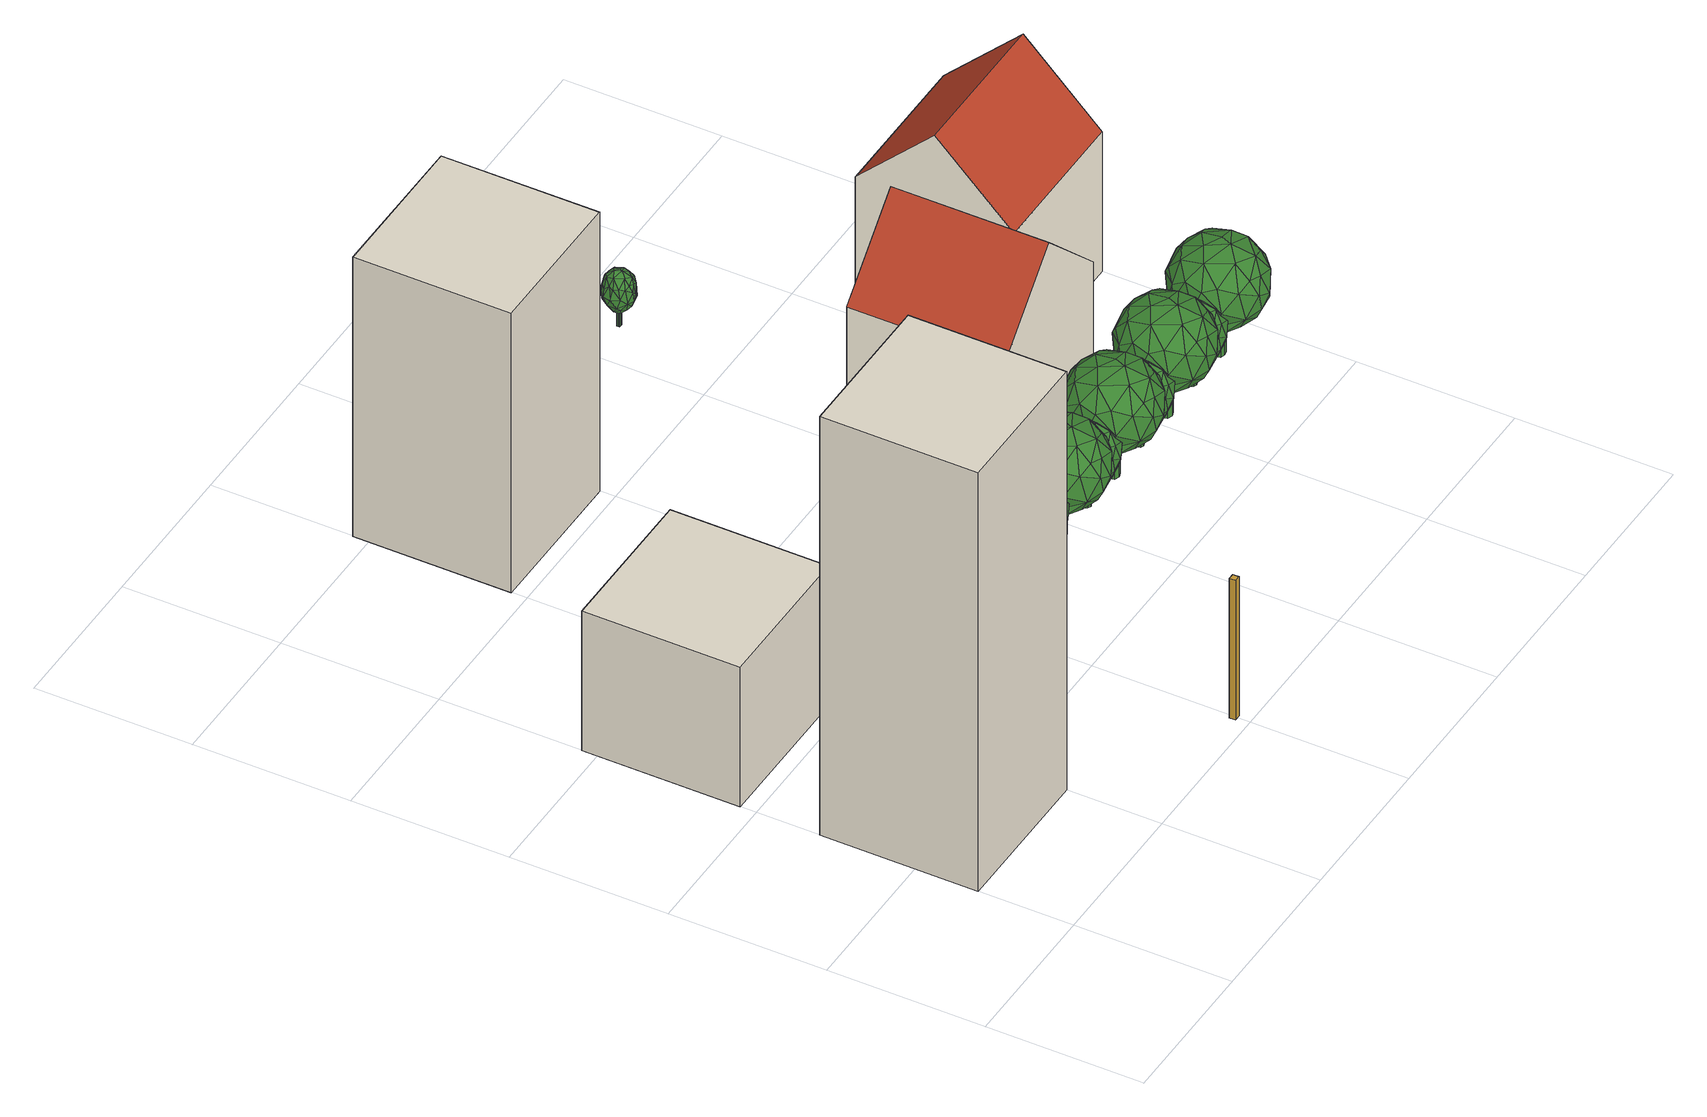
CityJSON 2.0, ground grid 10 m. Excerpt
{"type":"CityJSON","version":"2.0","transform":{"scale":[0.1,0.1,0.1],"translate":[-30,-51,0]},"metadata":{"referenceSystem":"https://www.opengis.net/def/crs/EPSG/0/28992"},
"CityObjects":{
"building1":{"type":"Building","attributes":{"description":"This is a simple, primastic building meant to provide shadowing and occlusions","name":"Box building 23"},"geometry":[{"type":"Solid","lod":"1","boundaries":[[[[0,1,2,3]],[[2,4,5,3]],[[1,6,4,2]],[[0,7,6,1]],[[3,5,7,0]],[[4,6,7,5]]]]}]},
"building2":{"type":"Building","attributes":{"description":"This is a simple, primastic building meant to provide shadowing and occlusions","name":"Box building 22"},"geometry":[{"type":"Solid","lod":"1","boundaries":[[[[8,9,10,11]],[[10,12,13,11]],[[9,14,12,10]],[[8,15,14,9]],[[11,13,15,8]],[[12,14,15,13]]]]}]},
"cityfurniture1":{"type":"CityFurniture","attributes":{"description":"Pole upon which WeatherStation 1 is placed","name":"Weather station pole 1","class":"Pole","function":"Mounting Pole","usage":"Mounting Pole"},"geometry":[{"type":"MultiSurface","lod":"1","boundaries":[[[16,17,18,19]],[[18,20,21,19]],[[17,22,20,18]],[[16,23,22,17]],[[19,21,23,16]],[[20,22,23,21]]]}]},
"building3":{"type":"Building","attributes":{"description":"This is a simple, primastic building meant to provide shadowing and occlusions","name":"Box building 21"},"geometry":[{"type":"Solid","lod":"1","boundaries":[[[[24,25,26,27]],[[26,28,29,27]],[[25,30,28,26]],[[24,31,30,25]],[[27,29,31,24]],[[28,30,31,29]]]]}]},
"tree1":{"type":"SolitaryVegetationObject","attributes":{"name":"Alderaan Tree 21","species":"Platanus occidentalis","height":6,"crownDiameter":4},"geometry":[{"type":"MultiSurface","lod":"3","boundaries":[[[32,33,34,35,36,37,38,39]],[[38,40,41,39]],[[37,42,40,38]],[[36,43,42,37]],[[35,44,43,36]],[[34,45,44,35]],[[33,46,45,34]],[[32,47,46,33]],[[39,41,47,32]],[[40,42,43,44,45,46,47,41]],[[48,49,50]],[[51,52,53]],[[54,55,56]],[[57,58,59]],[[48,60,49]],[[50,49,61]],[[62,48,50]],[[63,61,49]],[[64,49,60]],[[51,65,52]],[[53,52,55]],[[66,54,67]],[[68,62,69]],[[70,69,71]],[[72,68,70]],[[73,71,69]],[[74,69,62]],[[75,76,73]],[[77,78,58]],[[79,58,66]],[[80,77,79]],[[57,66,58]],[[59,58,78]],[[81,57,59]],[[82,75,83]],[[84,82,80]],[[85,83,75]],[[86,72,87]],[[88,87,81]],[[60,86,88]],[[89,87,72]],[[90,91,89]],[[92,93,75]],[[62,50,74]],[[94,61,95]],[[80,96,77]],[[86,60,48]],[[64,60,97]],[[59,97,81]],[[78,98,59]],[[99,65,51]],[[100,84,80]],[[66,67,100]],[[53,90,101]],[[70,101,72]],[[71,102,70]],[[91,90,54]],[[57,54,66]],[[85,103,83]],[[50,104,92]],[[77,96,105]],[[106,86,107]],[[76,108,109]],[[76,99,108]],[[110,91,111]],[[104,50,61]],[[62,112,48]],[[63,95,61]],[[98,105,63]],[[52,65,56]],[[102,109,51]],[[113,56,65]],[[68,112,62]],[[72,106,68]],[[73,109,71]],[[77,105,78]],[[100,79,66]],[[82,76,75]],[[80,82,103]],[[113,99,84]],[[103,96,80]],[[93,85,75]],[[104,94,85]],[[86,106,72]],[[97,88,81]],[[101,89,72]],[[92,104,93]],[[74,50,92]],[[96,94,95]],[[105,96,95]],[[107,86,48]],[[112,107,48]],[[108,99,51]],[[109,108,51]],[[67,113,84]],[[111,91,54]],[[57,111,54]],[[81,110,111]],[[64,63,49]],[[98,63,64]],[[102,51,53]],[[56,55,52]],[[67,54,56]],[[70,68,69]],[[74,73,69]],[[92,73,74]],[[79,77,58]],[[84,99,82]],[[85,94,103]],[[88,86,87]],[[89,110,87]],[[89,91,110]],[[59,98,97]],[[98,64,97]],[[100,67,84]],[[70,102,101]],[[102,53,101]],[[63,105,95]],[[98,78,105]],[[90,53,55]],[[102,71,109]],[[55,54,90]],[[113,67,56]],[[68,107,112]],[[68,106,107]],[[73,76,109]],[[92,75,73]],[[100,80,79]],[[57,81,111]],[[82,99,76]],[[103,82,83]],[[113,65,99]],[[103,94,96]],[[93,104,85]],[[104,61,94]],[[97,60,88]],[[87,110,81]],[[101,90,89]]]}]},
"tree2":{"type":"SolitaryVegetationObject","attributes":{"name":"Alderaan Tree 22","species":"Platanus orientalis","height":8,"crownDiameter":6},"geometry":[{"type":"MultiSurface","lod":"3","boundaries":[[[114,115,116,117,118,119,120,121]],[[120,122,123,121]],[[119,124,122,120]],[[118,125,124,119]],[[117,126,125,118]],[[116,127,126,117]],[[115,128,127,116]],[[114,129,128,115]],[[121,123,129,114]],[[122,124,125,126,127,128,129,123]],[[130,131,132]],[[133,134,135]],[[136,137,138]],[[139,140,141]],[[130,142,131]],[[132,131,143]],[[144,130,132]],[[145,143,131]],[[146,131,142]],[[133,147,134]],[[135,134,137]],[[148,136,149]],[[150,144,151]],[[152,151,153]],[[154,150,152]],[[155,153,151]],[[156,151,144]],[[157,158,155]],[[159,160,140]],[[161,140,148]],[[162,159,161]],[[139,148,140]],[[141,140,160]],[[163,139,141]],[[164,157,165]],[[166,164,162]],[[167,165,157]],[[168,154,169]],[[170,169,163]],[[142,168,170]],[[171,169,154]],[[172,173,171]],[[174,175,157]],[[144,132,156]],[[176,143,177]],[[162,178,159]],[[168,142,130]],[[146,142,179]],[[141,179,163]],[[160,180,141]],[[181,147,133]],[[182,166,162]],[[148,149,182]],[[135,172,183]],[[152,183,154]],[[153,184,152]],[[173,172,136]],[[139,136,148]],[[167,185,165]],[[132,186,174]],[[159,178,187]],[[188,168,189]],[[158,190,191]],[[158,181,190]],[[192,173,193]],[[186,132,143]],[[144,194,130]],[[145,177,143]],[[180,187,145]],[[134,147,138]],[[184,191,133]],[[195,138,147]],[[150,194,144]],[[154,188,150]],[[155,191,153]],[[159,187,160]],[[182,161,148]],[[164,158,157]],[[162,164,185]],[[195,181,166]],[[185,178,162]],[[175,167,157]],[[186,176,167]],[[168,188,154]],[[179,170,163]],[[183,171,154]],[[174,186,175]],[[156,132,174]],[[178,176,177]],[[187,178,177]],[[189,168,130]],[[194,189,130]],[[190,181,133]],[[191,190,133]],[[149,195,166]],[[193,173,136]],[[139,193,136]],[[163,192,193]],[[146,145,131]],[[180,145,146]],[[184,133,135]],[[138,137,134]],[[149,136,138]],[[152,150,151]],[[156,155,151]],[[174,155,156]],[[161,159,140]],[[166,181,164]],[[167,176,185]],[[170,168,169]],[[171,192,169]],[[171,173,192]],[[141,180,179]],[[180,146,179]],[[182,149,166]],[[152,184,183]],[[184,135,183]],[[145,187,177]],[[180,160,187]],[[172,135,137]],[[184,153,191]],[[137,136,172]],[[195,149,138]],[[150,189,194]],[[150,188,189]],[[155,158,191]],[[174,157,155]],[[182,162,161]],[[139,163,193]],[[164,181,158]],[[185,164,165]],[[195,147,181]],[[185,176,178]],[[175,186,167]],[[186,143,176]],[[179,142,170]],[[169,192,163]],[[183,172,171]]]}]},
"tree3":{"type":"SolitaryVegetationObject","attributes":{"name":"Alderaan Tree 23","species":"Platanus occidentalis","height":6,"crownDiameter":4},"geometry":[{"type":"MultiSurface","lod":"3","boundaries":[[[196,197,198,199,200,201,202,203]],[[202,204,205,203]],[[201,206,204,202]],[[200,207,206,201]],[[199,208,207,200]],[[198,209,208,199]],[[197,210,209,198]],[[196,211,210,197]],[[203,205,211,196]],[[204,206,207,208,209,210,211,205]],[[212,213,214]],[[215,216,217]],[[218,219,220]],[[221,222,223]],[[212,224,213]],[[214,213,225]],[[226,212,214]],[[227,225,213]],[[228,213,224]],[[215,229,216]],[[217,216,219]],[[230,218,231]],[[232,226,233]],[[234,233,235]],[[236,232,234]],[[237,235,233]],[[238,233,226]],[[239,240,237]],[[241,242,222]],[[243,222,230]],[[244,241,243]],[[221,230,222]],[[223,222,242]],[[245,221,223]],[[246,239,247]],[[248,246,244]],[[249,247,239]],[[250,236,251]],[[252,251,245]],[[224,250,252]],[[253,251,236]],[[254,255,253]],[[256,257,239]],[[226,214,238]],[[258,225,259]],[[244,260,241]],[[250,224,212]],[[228,224,261]],[[223,261,245]],[[242,262,223]],[[263,229,215]],[[264,248,244]],[[230,231,264]],[[217,254,265]],[[234,265,236]],[[235,266,234]],[[255,254,218]],[[221,218,230]],[[249,267,247]],[[214,268,256]],[[241,260,269]],[[270,250,271]],[[240,272,273]],[[240,263,272]],[[274,255,275]],[[268,214,225]],[[226,276,212]],[[227,259,225]],[[262,269,227]],[[216,229,220]],[[266,273,215]],[[277,220,229]],[[232,276,226]],[[236,270,232]],[[237,273,235]],[[241,269,242]],[[264,243,230]],[[246,240,239]],[[244,246,267]],[[277,263,248]],[[267,260,244]],[[257,249,239]],[[268,258,249]],[[250,270,236]],[[261,252,245]],[[265,253,236]],[[256,268,257]],[[238,214,256]],[[260,258,259]],[[269,260,259]],[[271,250,212]],[[276,271,212]],[[272,263,215]],[[273,272,215]],[[231,277,248]],[[275,255,218]],[[221,275,218]],[[245,274,275]],[[228,227,213]],[[262,227,228]],[[266,215,217]],[[220,219,216]],[[231,218,220]],[[234,232,233]],[[238,237,233]],[[256,237,238]],[[243,241,222]],[[248,263,246]],[[249,258,267]],[[252,250,251]],[[253,274,251]],[[253,255,274]],[[223,262,261]],[[262,228,261]],[[264,231,248]],[[234,266,265]],[[266,217,265]],[[227,269,259]],[[262,242,269]],[[254,217,219]],[[266,235,273]],[[219,218,254]],[[277,231,220]],[[232,271,276]],[[232,270,271]],[[237,240,273]],[[256,239,237]],[[264,244,243]],[[221,245,275]],[[246,263,240]],[[267,246,247]],[[277,229,263]],[[267,258,260]],[[257,268,249]],[[268,225,258]],[[261,224,252]],[[251,274,245]],[[265,254,253]]]}]},
"tree4":{"type":"SolitaryVegetationObject","attributes":{"name":"Alderaan Tree 24","species":"Platanus orientalis","height":8,"crownDiameter":6},"geometry":[{"type":"MultiSurface","lod":"3","boundaries":[[[278,279,280,281,282,283,284,285]],[[284,286,287,285]],[[283,288,286,284]],[[282,289,288,283]],[[281,290,289,282]],[[280,291,290,281]],[[279,292,291,280]],[[278,293,292,279]],[[285,287,293,278]],[[286,288,289,290,291,292,293,287]],[[294,295,296]],[[297,298,299]],[[300,301,302]],[[303,304,305]],[[294,306,295]],[[296,295,307]],[[308,294,296]],[[309,307,295]],[[310,295,306]],[[297,311,298]],[[299,298,301]],[[312,300,313]],[[314,308,315]],[[316,315,317]],[[318,314,316]],[[319,317,315]],[[320,315,308]],[[321,322,319]],[[323,324,304]],[[325,304,312]],[[326,323,325]],[[303,312,304]],[[305,304,324]],[[327,303,305]],[[328,321,329]],[[330,328,326]],[[331,329,321]],[[332,318,333]],[[334,333,327]],[[306,332,334]],[[335,333,318]],[[336,337,335]],[[338,339,321]],[[308,296,320]],[[340,307,341]],[[326,342,323]],[[332,306,294]],[[310,306,343]],[[305,343,327]],[[324,344,305]],[[345,311,297]],[[346,330,326]],[[312,313,346]],[[299,336,347]],[[316,347,318]],[[317,348,316]],[[337,336,300]],[[303,300,312]],[[331,349,329]],[[296,350,338]],[[323,342,351]],[[352,332,353]],[[322,354,355]],[[322,345,354]],[[356,337,357]],[[350,296,307]],[[308,358,294]],[[309,341,307]],[[344,351,309]],[[298,311,302]],[[348,355,297]],[[359,302,311]],[[314,358,308]],[[318,352,314]],[[319,355,317]],[[323,351,324]],[[346,325,312]],[[328,322,321]],[[326,328,349]],[[359,345,330]],[[349,342,326]],[[339,331,321]],[[350,340,331]],[[332,352,318]],[[343,334,327]],[[347,335,318]],[[338,350,339]],[[320,296,338]],[[342,340,341]],[[351,342,341]],[[353,332,294]],[[358,353,294]],[[354,345,297]],[[355,354,297]],[[313,359,330]],[[357,337,300]],[[303,357,300]],[[327,356,357]],[[310,309,295]],[[344,309,310]],[[348,297,299]],[[302,301,298]],[[313,300,302]],[[316,314,315]],[[320,319,315]],[[338,319,320]],[[325,323,304]],[[330,345,328]],[[331,340,349]],[[334,332,333]],[[335,356,333]],[[335,337,356]],[[305,344,343]],[[344,310,343]],[[346,313,330]],[[316,348,347]],[[348,299,347]],[[309,351,341]],[[344,324,351]],[[336,299,301]],[[348,317,355]],[[301,300,336]],[[359,313,302]],[[314,353,358]],[[314,352,353]],[[319,322,355]],[[338,321,319]],[[346,326,325]],[[303,327,357]],[[328,345,322]],[[349,328,329]],[[359,311,345]],[[349,340,342]],[[339,350,331]],[[350,307,340]],[[343,306,334]],[[333,356,327]],[[347,336,335]]]}]},
"building4":{"type":"Building","attributes":{"description":"This is Building 7","name":"Palapatine's Residence","CityObjectRelation.relationType":"adjacent","Suitability.reason":"suitability reason 10","Suitability.description":"suitability description 10","Suitability.value":0,"class":"habitation","function":"residential building","yearOfConstruction":2005,"roofType":"gabled roof","measuredHeight":15,"storeysAboveGround":3,"storeysBelowGround":0,"storeyHeightsAboveGround":3,"QualifiedArea.description":"This is a type of floor area","QualifiedArea.source":"Area value source text","QualifiedArea.value":300,"QualifiedArea.type":"grossFloorArea","bdgAtticThermalStatus":"isOnlyHeated","bdgBasementThermalStatus":"isOnlyHeated","bdgConstructionWeight":"heavy","QualifiedHeight.description":"This is a type of height","QualifiedHeight.source":"Height value source text","QualifiedHeight.value":15,"QualifiedHeight.type":"highestRoofEdge","bdgIsProtected":"false","bdgType":"apartmentBlock","QualifiedVolume.description":"This is a type of volume","QualifiedVolume.source":"Volume value source text","QualifiedVolume.value":1250,"QualifiedVolume.type":"grossVolume"},"address":[{"country":"Bespin Territories","locality":"Alderaan","thoroughfareNumber":"7","thoroughfareName":"Bespin Square","postcode":"1977SW"}],"geometry":[{"type":"MultiSurface","lod":"2","boundaries":[[[360,361,362,363]],[[364,365,366,367]],[[368,369,365,364]],[[362,368,364,367,363]],[[366,365,369,361,360]],[[367,366,360,363]],[[370,368,362,371]],[[368,362,371,361,369,370]]],"semantics":{"surfaces":[{"type":"GroundSurface"},{"type":"RoofSurface","description":"This is RoofSurface 1 (Building 7)","bdgBdrySurfAzimuth":270,"bdgBdrySurfGroundViewFactor":0.5,"bdgBdrySurfInclination":45,"bdgBdrySurfIsAdiabatic":"false","bdgBdrySurfOpeningToSurfaceRatio":0.25,"bdgBdrySurfSkyViewFactor":0.6,"bdgBdrySurfTotalSurfaceArea":70.71},{"type":"RoofSurface","description":"This is RoofSurface 2 (Building 7)","bdgBdrySurfAzimuth":90,"bdgBdrySurfGroundViewFactor":0.5,"bdgBdrySurfInclination":45,"bdgBdrySurfIsAdiabatic":"false","bdgBdrySurfOpeningToSurfaceRatio":0.25,"bdgBdrySurfSkyViewFactor":0.6,"bdgBdrySurfTotalSurfaceArea":70.71},{"type":"WallSurface"}],"values":[0,1,2,3,3,3,3,null]}}]},
"tree5":{"type":"SolitaryVegetationObject","attributes":{"name":"Alderaan Tree 25","species":"Platanus occidentalis","height":6,"crownDiameter":4},"geometry":[{"type":"MultiSurface","lod":"3","boundaries":[[[372,373,374,375,376,377,378,379]],[[378,380,381,379]],[[377,382,380,378]],[[376,383,382,377]],[[375,384,383,376]],[[374,385,384,375]],[[373,386,385,374]],[[372,387,386,373]],[[379,381,387,372]],[[380,382,383,384,385,386,387,381]],[[388,389,390]],[[391,392,393]],[[394,395,396]],[[397,398,399]],[[388,400,389]],[[390,389,401]],[[402,388,390]],[[403,401,389]],[[404,389,400]],[[391,405,392]],[[393,392,395]],[[406,394,407]],[[408,402,409]],[[410,409,411]],[[412,408,410]],[[413,411,409]],[[414,409,402]],[[415,416,413]],[[417,418,398]],[[419,398,406]],[[420,417,419]],[[397,406,398]],[[399,398,418]],[[421,397,399]],[[422,415,423]],[[424,422,420]],[[425,423,415]],[[426,412,427]],[[428,427,421]],[[400,426,428]],[[429,427,412]],[[430,431,429]],[[432,433,415]],[[402,390,414]],[[434,401,435]],[[420,436,417]],[[426,400,388]],[[404,400,437]],[[399,437,421]],[[418,438,399]],[[439,405,391]],[[440,424,420]],[[406,407,440]],[[393,430,441]],[[410,441,412]],[[411,442,410]],[[431,430,394]],[[397,394,406]],[[425,443,423]],[[390,444,432]],[[417,436,445]],[[446,426,447]],[[416,448,449]],[[416,439,448]],[[450,431,451]],[[444,390,401]],[[402,452,388]],[[403,435,401]],[[438,445,403]],[[392,405,396]],[[442,449,391]],[[453,396,405]],[[408,452,402]],[[412,446,408]],[[413,449,411]],[[417,445,418]],[[440,419,406]],[[422,416,415]],[[420,422,443]],[[453,439,424]],[[443,436,420]],[[433,425,415]],[[444,434,425]],[[426,446,412]],[[437,428,421]],[[441,429,412]],[[432,444,433]],[[414,390,432]],[[436,434,435]],[[445,436,435]],[[447,426,388]],[[452,447,388]],[[448,439,391]],[[449,448,391]],[[407,453,424]],[[451,431,394]],[[397,451,394]],[[421,450,451]],[[404,403,389]],[[438,403,404]],[[442,391,393]],[[396,395,392]],[[407,394,396]],[[410,408,409]],[[414,413,409]],[[432,413,414]],[[419,417,398]],[[424,439,422]],[[425,434,443]],[[428,426,427]],[[429,450,427]],[[429,431,450]],[[399,438,437]],[[438,404,437]],[[440,407,424]],[[410,442,441]],[[442,393,441]],[[403,445,435]],[[438,418,445]],[[430,393,395]],[[442,411,449]],[[395,394,430]],[[453,407,396]],[[408,447,452]],[[408,446,447]],[[413,416,449]],[[432,415,413]],[[440,420,419]],[[397,421,451]],[[422,439,416]],[[443,422,423]],[[453,405,439]],[[443,434,436]],[[433,444,425]],[[444,401,434]],[[437,400,428]],[[427,450,421]],[[441,430,429]]]}]},
"tree6":{"type":"SolitaryVegetationObject","attributes":{"name":"Alderaan Tree 26","species":"Platanus orientalis","height":8,"crownDiameter":6},"geometry":[{"type":"MultiSurface","lod":"3","boundaries":[[[454,455,456,457,458,459,460,461]],[[460,462,463,461]],[[459,464,462,460]],[[458,465,464,459]],[[457,466,465,458]],[[456,467,466,457]],[[455,468,467,456]],[[454,469,468,455]],[[461,463,469,454]],[[462,464,465,466,467,468,469,463]],[[470,471,472]],[[473,474,475]],[[476,477,478]],[[479,480,481]],[[470,482,471]],[[472,471,483]],[[484,470,472]],[[485,483,471]],[[486,471,482]],[[473,487,474]],[[475,474,477]],[[488,476,489]],[[490,484,491]],[[492,491,493]],[[494,490,492]],[[495,493,491]],[[496,491,484]],[[497,498,495]],[[499,500,480]],[[501,480,488]],[[502,499,501]],[[479,488,480]],[[481,480,500]],[[503,479,481]],[[504,497,505]],[[506,504,502]],[[507,505,497]],[[508,494,509]],[[510,509,503]],[[482,508,510]],[[511,509,494]],[[512,513,511]],[[514,515,497]],[[484,472,496]],[[516,483,517]],[[502,518,499]],[[508,482,470]],[[486,482,519]],[[481,519,503]],[[500,520,481]],[[521,487,473]],[[522,506,502]],[[488,489,522]],[[475,512,523]],[[492,523,494]],[[493,524,492]],[[513,512,476]],[[479,476,488]],[[507,525,505]],[[472,526,514]],[[499,518,527]],[[528,508,529]],[[498,530,531]],[[498,521,530]],[[532,513,533]],[[526,472,483]],[[484,534,470]],[[485,517,483]],[[520,527,485]],[[474,487,478]],[[524,531,473]],[[535,478,487]],[[490,534,484]],[[494,528,490]],[[495,531,493]],[[499,527,500]],[[522,501,488]],[[504,498,497]],[[502,504,525]],[[535,521,506]],[[525,518,502]],[[515,507,497]],[[526,516,507]],[[508,528,494]],[[519,510,503]],[[523,511,494]],[[514,526,515]],[[496,472,514]],[[518,516,517]],[[527,518,517]],[[529,508,470]],[[534,529,470]],[[530,521,473]],[[531,530,473]],[[489,535,506]],[[533,513,476]],[[479,533,476]],[[503,532,533]],[[486,485,471]],[[520,485,486]],[[524,473,475]],[[478,477,474]],[[489,476,478]],[[492,490,491]],[[496,495,491]],[[514,495,496]],[[501,499,480]],[[506,521,504]],[[507,516,525]],[[510,508,509]],[[511,532,509]],[[511,513,532]],[[481,520,519]],[[520,486,519]],[[522,489,506]],[[492,524,523]],[[524,475,523]],[[485,527,517]],[[520,500,527]],[[512,475,477]],[[524,493,531]],[[477,476,512]],[[535,489,478]],[[490,529,534]],[[490,528,529]],[[495,498,531]],[[514,497,495]],[[522,502,501]],[[479,503,533]],[[504,521,498]],[[525,504,505]],[[535,487,521]],[[525,516,518]],[[515,526,507]],[[526,483,516]],[[519,482,510]],[[509,532,503]],[[523,512,511]]]}]},
"tree7":{"type":"SolitaryVegetationObject","attributes":{"name":"Alderaan Tree 9","species":"Acer negundo","height":4,"crownDiameter":2},"geometry":[{"type":"MultiSurface","lod":"3","boundaries":[[[536,537,538,539,540,541,542,543]],[[542,544,545,543]],[[541,546,544,542]],[[540,547,546,541]],[[539,548,547,540]],[[538,549,548,539]],[[537,550,549,538]],[[536,551,550,537]],[[543,545,551,536]],[[544,546,547,548,549,550,551,545]],[[552,553,554]],[[555,556,557]],[[558,559,560]],[[561,562,563]],[[552,564,553]],[[554,553,565]],[[566,552,554]],[[567,565,553]],[[568,553,564]],[[555,569,556]],[[557,556,559]],[[570,558,571]],[[572,566,573]],[[574,573,575]],[[576,572,574]],[[577,575,573]],[[578,573,566]],[[579,580,577]],[[581,582,562]],[[583,562,570]],[[584,581,583]],[[561,570,562]],[[563,562,582]],[[585,561,563]],[[586,579,587]],[[588,586,584]],[[589,587,579]],[[590,576,591]],[[592,591,585]],[[564,590,592]],[[593,591,576]],[[594,595,593]],[[596,597,579]],[[566,554,578]],[[598,565,599]],[[584,600,581]],[[590,564,552]],[[568,564,601]],[[563,601,585]],[[582,602,563]],[[603,569,555]],[[604,588,584]],[[570,571,604]],[[557,594,605]],[[574,605,576]],[[575,606,574]],[[595,594,558]],[[561,558,570]],[[589,607,587]],[[554,608,596]],[[581,600,609]],[[610,590,611]],[[580,612,613]],[[580,603,612]],[[614,595,615]],[[608,554,565]],[[566,616,552]],[[567,599,565]],[[602,609,567]],[[556,569,560]],[[606,613,555]],[[617,560,569]],[[572,616,566]],[[576,610,572]],[[577,613,575]],[[581,609,582]],[[604,583,570]],[[586,580,579]],[[584,586,607]],[[617,603,588]],[[607,600,584]],[[597,589,579]],[[608,598,589]],[[590,610,576]],[[601,592,585]],[[605,593,576]],[[596,608,597]],[[578,554,596]],[[600,598,599]],[[609,600,599]],[[611,590,552]],[[616,611,552]],[[612,603,555]],[[613,612,555]],[[571,617,588]],[[615,595,558]],[[561,615,558]],[[585,614,615]],[[568,567,553]],[[602,567,568]],[[606,555,557]],[[560,559,556]],[[571,558,560]],[[574,572,573]],[[578,577,573]],[[596,577,578]],[[583,581,562]],[[588,603,586]],[[589,598,607]],[[592,590,591]],[[593,614,591]],[[593,595,614]],[[563,602,601]],[[602,568,601]],[[604,571,588]],[[574,606,605]],[[606,557,605]],[[567,609,599]],[[602,582,609]],[[594,557,559]],[[606,575,613]],[[559,558,594]],[[617,571,560]],[[572,611,616]],[[572,610,611]],[[577,580,613]],[[596,579,577]],[[604,584,583]],[[561,585,615]],[[586,603,580]],[[607,586,587]],[[617,569,603]],[[607,598,600]],[[597,608,589]],[[608,565,598]],[[601,564,592]],[[591,614,585]],[[605,594,593]]]}]},
"tree8":{"type":"SolitaryVegetationObject","attributes":{"name":"Alderaan Tree 27","species":"Platanus occidentalis","height":6,"crownDiameter":4},"geometry":[{"type":"MultiSurface","lod":"3","boundaries":[[[618,619,620,621,622,623,624,625]],[[624,626,627,625]],[[623,628,626,624]],[[622,629,628,623]],[[621,630,629,622]],[[620,631,630,621]],[[619,632,631,620]],[[618,633,632,619]],[[625,627,633,618]],[[626,628,629,630,631,632,633,627]],[[634,635,636]],[[637,638,639]],[[640,641,642]],[[643,644,645]],[[634,646,635]],[[636,635,647]],[[648,634,636]],[[649,647,635]],[[650,635,646]],[[637,651,638]],[[639,638,641]],[[652,640,653]],[[654,648,655]],[[656,655,657]],[[658,654,656]],[[659,657,655]],[[660,655,648]],[[661,662,659]],[[663,664,644]],[[665,644,652]],[[666,663,665]],[[643,652,644]],[[645,644,664]],[[667,643,645]],[[668,661,669]],[[670,668,666]],[[671,669,661]],[[672,658,673]],[[674,673,667]],[[646,672,674]],[[675,673,658]],[[676,677,675]],[[678,679,661]],[[648,636,660]],[[680,647,681]],[[666,682,663]],[[672,646,634]],[[650,646,683]],[[645,683,667]],[[664,684,645]],[[685,651,637]],[[686,670,666]],[[652,653,686]],[[639,676,687]],[[656,687,658]],[[657,688,656]],[[677,676,640]],[[643,640,652]],[[671,689,669]],[[636,690,678]],[[663,682,691]],[[692,672,693]],[[662,694,695]],[[662,685,694]],[[696,677,697]],[[690,636,647]],[[648,698,634]],[[649,681,647]],[[684,691,649]],[[638,651,642]],[[688,695,637]],[[699,642,651]],[[654,698,648]],[[658,692,654]],[[659,695,657]],[[663,691,664]],[[686,665,652]],[[668,662,661]],[[666,668,689]],[[699,685,670]],[[689,682,666]],[[679,671,661]],[[690,680,671]],[[672,692,658]],[[683,674,667]],[[687,675,658]],[[678,690,679]],[[660,636,678]],[[682,680,681]],[[691,682,681]],[[693,672,634]],[[698,693,634]],[[694,685,637]],[[695,694,637]],[[653,699,670]],[[697,677,640]],[[643,697,640]],[[667,696,697]],[[650,649,635]],[[684,649,650]],[[688,637,639]],[[642,641,638]],[[653,640,642]],[[656,654,655]],[[660,659,655]],[[678,659,660]],[[665,663,644]],[[670,685,668]],[[671,680,689]],[[674,672,673]],[[675,696,673]],[[675,677,696]],[[645,684,683]],[[684,650,683]],[[686,653,670]],[[656,688,687]],[[688,639,687]],[[649,691,681]],[[684,664,691]],[[676,639,641]],[[688,657,695]],[[641,640,676]],[[699,653,642]],[[654,693,698]],[[654,692,693]],[[659,662,695]],[[678,661,659]],[[686,666,665]],[[643,667,697]],[[668,685,662]],[[689,668,669]],[[699,651,685]],[[689,680,682]],[[679,690,671]],[[690,647,680]],[[683,646,674]],[[673,696,667]],[[687,676,675]]]}]},
"tree9":{"type":"SolitaryVegetationObject","attributes":{"name":"Alderaan Tree 28","species":"Platanus orientalis","height":8,"crownDiameter":6},"geometry":[{"type":"MultiSurface","lod":"3","boundaries":[[[700,701,702,703,704,705,706,707]],[[706,708,709,707]],[[705,710,708,706]],[[704,711,710,705]],[[703,712,711,704]],[[702,713,712,703]],[[701,714,713,702]],[[700,715,714,701]],[[707,709,715,700]],[[708,710,711,712,713,714,715,709]],[[716,717,718]],[[719,720,721]],[[722,723,724]],[[725,726,727]],[[716,728,717]],[[718,717,729]],[[730,716,718]],[[731,729,717]],[[732,717,728]],[[719,733,720]],[[721,720,723]],[[734,722,735]],[[736,730,737]],[[738,737,739]],[[740,736,738]],[[741,739,737]],[[742,737,730]],[[743,744,741]],[[745,746,726]],[[747,726,734]],[[748,745,747]],[[725,734,726]],[[727,726,746]],[[749,725,727]],[[750,743,751]],[[752,750,748]],[[753,751,743]],[[754,740,755]],[[756,755,749]],[[728,754,756]],[[757,755,740]],[[758,759,757]],[[760,761,743]],[[730,718,742]],[[762,729,763]],[[748,764,745]],[[754,728,716]],[[732,728,765]],[[727,765,749]],[[746,766,727]],[[767,733,719]],[[768,752,748]],[[734,735,768]],[[721,758,769]],[[738,769,740]],[[739,770,738]],[[759,758,722]],[[725,722,734]],[[753,771,751]],[[718,772,760]],[[745,764,773]],[[774,754,775]],[[744,776,777]],[[744,767,776]],[[778,759,779]],[[772,718,729]],[[730,780,716]],[[731,763,729]],[[766,773,731]],[[720,733,724]],[[770,777,719]],[[781,724,733]],[[736,780,730]],[[740,774,736]],[[741,777,739]],[[745,773,746]],[[768,747,734]],[[750,744,743]],[[748,750,771]],[[781,767,752]],[[771,764,748]],[[761,753,743]],[[772,762,753]],[[754,774,740]],[[765,756,749]],[[769,757,740]],[[760,772,761]],[[742,718,760]],[[764,762,763]],[[773,764,763]],[[775,754,716]],[[780,775,716]],[[776,767,719]],[[777,776,719]],[[735,781,752]],[[779,759,722]],[[725,779,722]],[[749,778,779]],[[732,731,717]],[[766,731,732]],[[770,719,721]],[[724,723,720]],[[735,722,724]],[[738,736,737]],[[742,741,737]],[[760,741,742]],[[747,745,726]],[[752,767,750]],[[753,762,771]],[[756,754,755]],[[757,778,755]],[[757,759,778]],[[727,766,765]],[[766,732,765]],[[768,735,752]],[[738,770,769]],[[770,721,769]],[[731,773,763]],[[766,746,773]],[[758,721,723]],[[770,739,777]],[[723,722,758]],[[781,735,724]],[[736,775,780]],[[736,774,775]],[[741,744,777]],[[760,743,741]],[[768,748,747]],[[725,749,779]],[[750,767,744]],[[771,750,751]],[[781,733,767]],[[771,762,764]],[[761,772,753]],[[772,729,762]],[[765,728,756]],[[755,778,749]],[[769,758,757]]]}]},
"building5":{"type":"Building","attributes":{"description":"This is Building 8","name":"Darth Vader's Palace","CityObjectRelation.relationType":"adjacent","Suitability.reason":"suitability reason 11","Suitability.description":"suitability description 11","Suitability.value":1,"class":"habitation","function":"residential building","yearOfConstruction":1920,"roofType":"gabled roof","measuredHeight":15,"storeysAboveGround":3,"storeysBelowGround":0,"storeyHeightsAboveGround":3,"QualifiedArea.description":"This is a type of floor area","QualifiedArea.source":"Area value source text","QualifiedArea.value":300,"QualifiedArea.type":"grossFloorArea","bdgAtticThermalStatus":"isOnlyHeated","bdgBasementThermalStatus":"isOnlyHeated","bdgConstructionWeight":"heavy","QualifiedHeight.description":"This is a type of height","QualifiedHeight.source":"Height value source text","QualifiedHeight.value":15,"QualifiedHeight.type":"highestRoofEdge","bdgIsProtected":"false","bdgType":"apartmentBlock","QualifiedVolume.description":"This is a type of volume","QualifiedVolume.source":"Volume value source text","QualifiedVolume.value":1250,"QualifiedVolume.type":"grossVolume"},"address":[{"country":"Bespin Territories","locality":"Alderaan","thoroughfareNumber":"8","thoroughfareName":"Bespin Square","postcode":"1977SW"}],"geometry":[{"type":"MultiSurface","lod":"2","boundaries":[[[371,782,783,784]],[[785,786,370,787]],[[788,789,786,785]],[[783,788,785,787,784]],[[786,789,782,361,369,370]],[[787,370,371,784]],[[782,789,788,783]],[[371,370,786,789,782,361]]],"semantics":{"surfaces":[{"type":"GroundSurface"},{"type":"RoofSurface","description":"This is RoofSurface 1 (Building 8)","bdgBdrySurfAzimuth":180,"bdgBdrySurfGroundViewFactor":0.5,"bdgBdrySurfInclination":45,"bdgBdrySurfIsAdiabatic":"false","bdgBdrySurfOpeningToSurfaceRatio":0.25,"bdgBdrySurfSkyViewFactor":0.6,"bdgBdrySurfTotalSurfaceArea":70.71},{"type":"RoofSurface","description":"This is RoofSurface 2 (Building 8)","bdgBdrySurfAzimuth":0,"bdgBdrySurfGroundViewFactor":0.5,"bdgBdrySurfInclination":45,"bdgBdrySurfIsAdiabatic":"false","bdgBdrySurfOpeningToSurfaceRatio":0.25,"bdgBdrySurfSkyViewFactor":0.6,"bdgBdrySurfTotalSurfaceArea":70.71},{"type":"WallSurface"}],"values":[0,1,2,3,3,3,3,null]}}]}
},
"vertices":[
[0,160,0],[100,160,0],[100,60,0],[0,60,0],[100,60,300],[0,60,300],[100,160,300],[0,160,300],
[0,310,0],[100,310,0],[100,210,0],[0,210,0],[100,210,100],[0,210,100],[100,310,100],[0,310,100],
[202,8,0],[198,8,0],[198,12,0],[202,12,0],[198,12,100],[202,12,100],[198,8,100],[202,8,100],
[100,510,0],[200,510,0],[200,410,0],[100,410,0],[200,410,200],[100,410,200],[200,510,200],[100,510,200],
[262,168,0],[260,167,0],[258,168,0],[257,170,0],[258,172,0],[260,173,0],[262,172,0],[263,170,0],[262,172,18],[263,170,18],[260,173,18],[258,172,18],[257,170,18],[258,168,18],[260,167,18],[262,168,18],[270,187,33],[261,190,39],[270,187,44],[270,153,45],[263,150,39],[268,153,32],[250,153,33],[258,151,33],[256,151,43],[243,165,29],[240,170,38],[243,176,29],[260,187,28],[259,188,49],[277,180,40],[252,188,42],[252,187,32],[261,152,49],[243,159,39],[249,155,47],[278,173,30],[280,170,40],[277,164,29],[277,161,38],[270,169,21],[278,168,49],[277,178,47],[270,171,57],[273,164,54],[243,175,50],[243,179,38],[242,167,48],[249,170,57],[249,171,21],[261,165,60],[263,170,60],[254,160,57],[263,178,58],[265,180,21],[260,170,18],[257,178,20],[263,162,20],[260,154,26],[255,158,23],[273,180,52],[268,180,56],[256,183,55],[250,186,47],[249,180,54],[251,180,23],[247,184,34],[264,157,55],[245,162,50],[269,160,23],[273,156,34],[256,174,59],[265,186,51],[244,181,45],[271,175,22],[273,180,26],[271,158,51],[276,159,45],[253,164,20],[247,160,26],[276,181,33],[255,154,51],
[293,167,0],[290,166,0],[287,167,0],[286,170,0],[287,173,0],[290,174,0],[293,173,0],[294,170,0],[293,173,24],[294,170,24],[290,174,24],[287,173,24],[286,170,24],[287,167,24],[290,166,24],[293,167,24],[304,195,44],[291,200,52],[305,195,59],[304,145,60],[294,140,52],[301,144,43],[276,145,44],[287,141,45],[284,141,57],[265,162,39],[260,170,51],[265,179,39],[290,196,37],[289,196,65],[316,186,53],[278,197,56],[279,196,43],[291,144,65],[265,154,52],[273,148,63],[317,174,40],[320,170,53],[315,161,39],[316,156,51],[306,169,28],[317,168,65],[315,181,62],[306,171,76],[309,162,73],[265,177,66],[264,184,51],[263,166,64],[273,170,76],[273,171,29],[291,163,80],[294,170,80],[282,155,76],[294,183,78],[297,185,28],[289,170,23],[286,183,26],[294,157,26],[290,146,35],[283,152,31],[310,185,69],[302,185,74],[284,190,73],[275,193,63],[274,185,72],[277,185,31],[270,191,45],[296,150,73],[267,158,67],[303,155,31],[310,149,45],[284,176,79],[298,194,67],[266,186,60],[306,178,29],[310,185,35],[307,153,68],[314,154,60],[279,161,27],[270,155,35],[314,186,44],[282,146,67],
[322,168,0],[320,167,0],[318,168,0],[317,170,0],[318,172,0],[320,173,0],[322,172,0],[323,170,0],[322,172,18],[323,170,18],[320,173,18],[318,172,18],[317,170,18],[318,168,18],[320,167,18],[322,168,18],[330,187,33],[321,190,39],[330,187,44],[330,153,45],[323,150,39],[328,153,32],[310,153,33],[318,151,33],[316,151,43],[303,165,29],[300,170,38],[303,176,29],[320,187,28],[319,188,49],[337,180,40],[312,188,42],[312,187,32],[321,152,49],[303,159,39],[309,155,47],[338,173,30],[340,170,40],[337,164,29],[337,161,38],[330,169,21],[338,168,49],[337,178,47],[330,171,57],[333,164,54],[303,175,50],[303,179,38],[302,167,48],[309,170,57],[309,171,21],[321,165,60],[323,170,60],[314,160,57],[323,178,58],[325,180,21],[320,170,18],[317,178,20],[323,162,20],[320,154,26],[315,158,23],[333,180,52],[328,180,56],[316,183,55],[310,186,47],[309,180,54],[311,180,23],[307,184,34],[324,157,55],[305,162,50],[329,160,23],[333,156,34],[316,174,59],[325,186,51],[304,181,45],[331,175,22],[333,180,26],[331,158,51],[336,159,45],[313,164,20],[307,160,26],[336,181,33],[315,154,51],
[353,167,0],[350,166,0],[347,167,0],[346,170,0],[347,173,0],[350,174,0],[353,173,0],[354,170,0],[353,173,24],[354,170,24],[350,174,24],[347,173,24],[346,170,24],[347,167,24],[350,166,24],[353,167,24],[364,195,44],[351,200,52],[365,195,59],[364,145,60],[354,140,52],[361,144,43],[336,145,44],[347,141,45],[344,141,57],[325,162,39],[320,170,51],[325,179,39],[350,196,37],[349,196,65],[376,186,53],[338,197,56],[339,196,43],[351,144,65],[325,154,52],[333,148,63],[377,174,40],[380,170,53],[375,161,39],[376,156,51],[366,169,28],[377,168,65],[375,181,62],[366,171,76],[369,162,73],[325,177,66],[324,184,51],[323,166,64],[333,170,76],[333,171,29],[351,163,80],[354,170,80],[342,155,76],[354,183,78],[357,185,28],[349,170,23],[346,183,26],[354,157,26],[350,146,35],[343,152,31],[370,185,69],[362,185,74],[344,190,73],[335,193,63],[334,185,72],[337,185,31],[330,191,45],[356,150,73],[327,158,67],[363,155,31],[370,149,45],[344,176,79],[358,194,67],[326,186,60],[366,178,29],[370,185,35],[367,153,68],[374,154,60],[339,161,27],[330,155,35],[374,186,44],[342,146,67],
[300,310,0],[400,310,0],[400,210,0],[300,210,0],[350,210,150],[350,310,150],[300,310,100],[300,210,100],[400,210,100],[400,310,100],[400,260,100],[400,260,0],
[382,168,0],[380,167,0],[378,168,0],[377,170,0],[378,172,0],[380,173,0],[382,172,0],[383,170,0],[382,172,18],[383,170,18],[380,173,18],[378,172,18],[377,170,18],[378,168,18],[380,167,18],[382,168,18],[390,187,33],[381,190,39],[390,187,44],[390,153,45],[383,150,39],[388,153,32],[370,153,33],[378,151,33],[376,151,43],[363,165,29],[360,170,38],[363,176,29],[380,187,28],[379,188,49],[397,180,40],[372,188,42],[372,187,32],[381,152,49],[363,159,39],[369,155,47],[398,173,30],[400,170,40],[397,164,29],[397,161,38],[390,169,21],[398,168,49],[397,178,47],[390,171,57],[393,164,54],[363,175,50],[363,179,38],[362,167,48],[369,170,57],[369,171,21],[381,165,60],[383,170,60],[374,160,57],[383,178,58],[385,180,21],[380,170,18],[377,178,20],[383,162,20],[380,154,26],[375,158,23],[393,180,52],[388,180,56],[376,183,55],[370,186,47],[369,180,54],[371,180,23],[367,184,34],[384,157,55],[365,162,50],[389,160,23],[393,156,34],[376,174,59],[385,186,51],[364,181,45],[391,175,22],[393,180,26],[391,158,51],[396,159,45],[373,164,20],[367,160,26],[396,181,33],[375,154,51],
[413,167,0],[410,166,0],[407,167,0],[406,170,0],[407,173,0],[410,174,0],[413,173,0],[414,170,0],[413,173,24],[414,170,24],[410,174,24],[407,173,24],[406,170,24],[407,167,24],[410,166,24],[413,167,24],[424,195,44],[411,200,52],[425,195,59],[424,145,60],[414,140,52],[421,144,43],[396,145,44],[407,141,45],[404,141,57],[385,162,39],[380,170,51],[385,179,39],[410,196,37],[409,196,65],[436,186,53],[398,197,56],[399,196,43],[411,144,65],[385,154,52],[393,148,63],[437,174,40],[440,170,53],[435,161,39],[436,156,51],[426,169,28],[437,168,65],[435,181,62],[426,171,76],[429,162,73],[385,177,66],[384,184,51],[383,166,64],[393,170,76],[393,171,29],[411,163,80],[414,170,80],[402,155,76],[414,183,78],[417,185,28],[409,170,23],[406,183,26],[414,157,26],[410,146,35],[403,152,31],[430,185,69],[422,185,74],[404,190,73],[395,193,63],[394,185,72],[397,185,31],[390,191,45],[416,150,73],[387,158,67],[423,155,31],[430,149,45],[404,176,79],[418,194,67],[386,186,60],[426,178,29],[430,185,35],[427,153,68],[434,154,60],[399,161,27],[390,155,35],[434,186,44],[402,146,67],
[331,469,0],[330,469,0],[329,469,0],[329,470,0],[329,471,0],[330,471,0],[331,471,0],[331,470,0],[331,471,12],[331,470,12],[330,471,12],[329,471,12],[329,470,12],[329,469,12],[330,469,12],[331,469,12],[335,478,22],[330,480,26],[335,478,29],[335,462,30],[331,460,26],[334,461,22],[325,462,22],[329,460,22],[328,460,29],[322,467,19],[320,470,25],[322,473,19],[330,479,18],[330,479,33],[339,475,26],[326,479,28],[326,479,22],[330,461,33],[322,465,26],[324,463,32],[339,471,20],[340,470,27],[338,467,19],[339,465,25],[335,470,14],[339,469,32],[338,474,31],[335,470,38],[336,467,36],[322,472,33],[321,475,25],[321,469,32],[324,470,38],[324,470,14],[330,468,40],[331,470,40],[327,465,38],[331,474,39],[332,475,14],[330,470,12],[329,474,13],[331,466,13],[330,462,17],[328,464,15],[337,475,34],[334,475,37],[328,477,36],[325,478,31],[325,475,36],[326,475,16],[323,477,22],[332,463,36],[322,466,33],[334,465,16],[337,463,22],[328,472,40],[333,478,34],[322,475,30],[335,473,15],[337,475,18],[336,464,34],[338,465,30],[326,467,13],[323,465,18],[338,475,22],[327,462,34],
[442,168,0],[440,167,0],[438,168,0],[437,170,0],[438,172,0],[440,173,0],[442,172,0],[443,170,0],[442,172,18],[443,170,18],[440,173,18],[438,172,18],[437,170,18],[438,168,18],[440,167,18],[442,168,18],[450,187,33],[441,190,39],[450,187,44],[450,153,45],[443,150,39],[448,153,32],[430,153,33],[438,151,33],[436,151,43],[423,165,29],[420,170,38],[423,176,29],[440,187,28],[439,188,49],[457,180,40],[432,188,42],[432,187,32],[441,152,49],[423,159,39],[429,155,47],[458,173,30],[460,170,40],[457,164,29],[457,161,38],[450,169,21],[458,168,49],[457,178,47],[450,171,57],[453,164,54],[423,175,50],[423,179,38],[422,167,48],[429,170,57],[429,171,21],[441,165,60],[443,170,60],[434,160,57],[443,178,58],[445,180,21],[440,170,18],[437,178,20],[443,162,20],[440,154,26],[435,158,23],[453,180,52],[448,180,56],[436,183,55],[430,186,47],[429,180,54],[431,180,23],[427,184,34],[444,157,55],[425,162,50],[449,160,23],[453,156,34],[436,174,59],[445,186,51],[424,181,45],[451,175,22],[453,180,26],[451,158,51],[456,159,45],[433,164,20],[427,160,26],[456,181,33],[435,154,51],
[473,167,0],[470,166,0],[467,167,0],[466,170,0],[467,173,0],[470,174,0],[473,173,0],[474,170,0],[473,173,24],[474,170,24],[470,174,24],[467,173,24],[466,170,24],[467,167,24],[470,166,24],[473,167,24],[484,195,44],[471,200,52],[485,195,59],[484,145,60],[474,140,52],[481,144,43],[456,145,44],[467,141,45],[464,141,57],[445,162,39],[440,170,51],[445,179,39],[470,196,37],[469,196,65],[496,186,53],[458,197,56],[459,196,43],[471,144,65],[445,154,52],[453,148,63],[497,174,40],[500,170,53],[495,161,39],[496,156,51],[486,169,28],[497,168,65],[495,181,62],[486,171,76],[489,162,73],[445,177,66],[444,184,51],[443,166,64],[453,170,76],[453,171,29],[471,163,80],[474,170,80],[462,155,76],[474,183,78],[477,185,28],[469,170,23],[466,183,26],[474,157,26],[470,146,35],[463,152,31],[490,185,69],[482,185,74],[464,190,73],[455,193,63],[454,185,72],[457,185,31],[450,191,45],[476,150,73],[447,158,67],[483,155,31],[490,149,45],[464,176,79],[478,194,67],[446,186,60],[486,178,29],[490,185,35],[487,153,68],[494,154,60],[459,161,27],[450,155,35],[494,186,44],[462,146,67],
[400,360,0],[500,360,0],[500,260,0],[500,310,150],[400,310,150],[500,260,100],[500,360,100],[400,360,100]
]}
